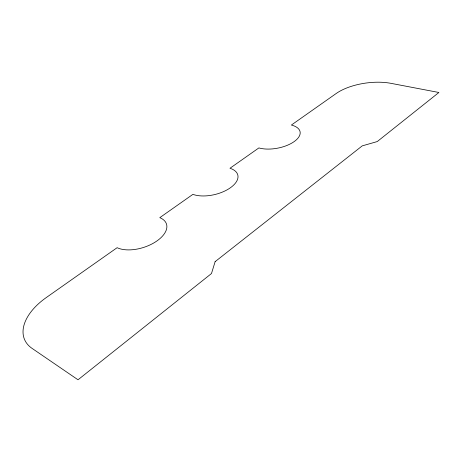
<?xml version="1.0" encoding="UTF-8"?>
<svg xmlns="http://www.w3.org/2000/svg" width="462" height="462" viewBox="0 0 462 462"><rect width="100%" height="100%" fill="white"/><g stroke="black" fill="none" stroke-linecap="round" stroke-linejoin="round"><path stroke-width="0.69" d="M215.125 261.659L211.486 273.533L78.02 379.787L32.051 348.371A56.058 32.184 -22.9 0 1 46.177 297.632L117.117 247.696A28.985 15.315 -17.7 0 0 157.011 240.893A28.985 15.315 -17.7 0 0 159.8 217.654L192.908 194.352A26.75 13.433 -13.8 0 0 230.313 187.82A26.75 13.433 -13.8 0 0 229.984 168.26L258.876 147.921A25.046 11.775 -11 0 0 294.086 141.649A25.046 11.775 -11 0 0 291.383 125.04L336.18 93.509A40.806 18.093 -7.8 0 1 390.962 83.339L438.9 92.487L377.246 141.568L362.231 145.871L215.125 261.659"/></g></svg>
